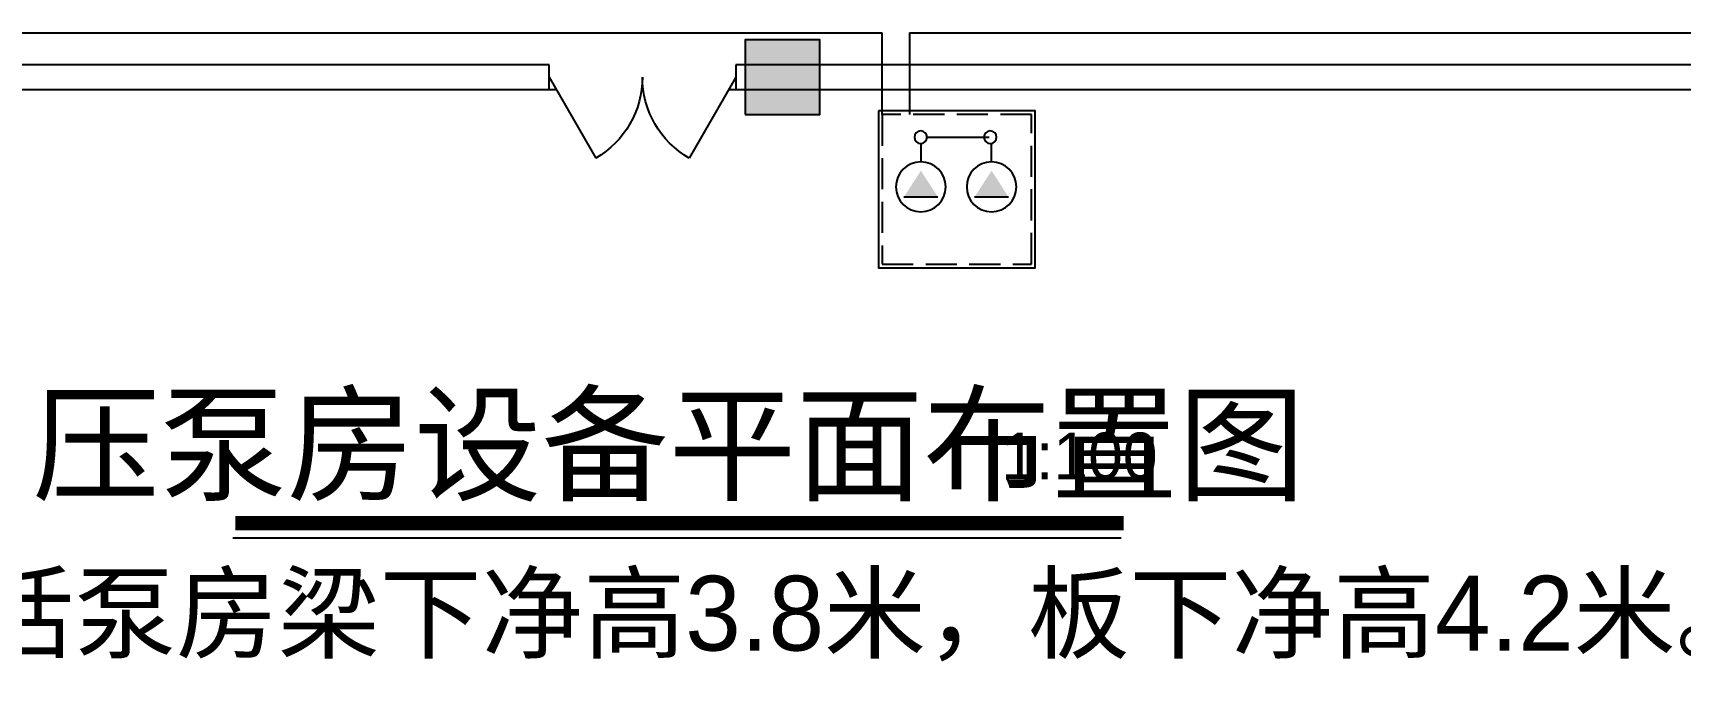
# Model space of a CAD drawing. Header units: millimetres. Extents: x 10779125 to 11142123, y -372083 to -144871.
# Drawn here: x 10968158 to 10981395, y -290511 to -285372 of the extents above; entities that cross this region are included whole.
import ezdxf
from ezdxf.enums import TextEntityAlignment as Align

# ---------------------------------------------------------------- set-up
doc = ezdxf.new("R2010")
doc.units = ezdxf.units.MM
doc.header["$LTSCALE"] = 1000
doc.header["$MEASUREMENT"] = 0
doc.linetypes.add('DASH', pattern=[0.35, 0.25, -0.1])
doc.layers.get('0').update_dxf_attribs({"color": 255, "linetype": 'CONTINUOUS'})
doc.layers.add('8', color=8, linetype='CONTINUOUS')
doc.layers.add('PUB_HATCH', color=8, linetype='CONTINUOUS')
doc.styles.get("Standard").update_dxf_attribs({"font": 'symbol.ttf'})

# ---------------------------------------------------------------- blocks, each defined once
blk = doc.blocks.new('_FZH')
blk.add_lwpolyline([(-0.5, -0.5), (0.5, -0.5), (0.5, 0.5), (-0.5, 0.5)], close=True)
at = {"layer": 'PUB_HATCH'}
blk.add_solid([(-0.5, -0.5), (0.5, -0.5), (-0.5, 0.5), (0.5, 0.5)], dxfattribs=at)
blk = doc.blocks.new('A$C4F144F16')
at = {"color": 2}
for p, q in [((203, 548), (203, 403)), ((721, 599), (220, 599)), ((769, 541), (769, 403))]:
    blk.add_line(p, q, dxfattribs=at)
for p, q in [((63, 118), (337, 118)), ((631, 118), (905, 118))]:
    blk.add_line(p, q)
at = {"color": 7}
for centre in [(210, 599), (769, 599)]:
    blk.add_circle(centre, 50.8, dxfattribs=at)
for centre in [(200, 200), (768, 200)]:
    blk.add_circle(centre, 200)
for points in [[(63, 118), (200, 330), (337, 118)], [(631, 118), (768, 330), (905, 118)]]:
    blk.add_solid(points)
blk = doc.blocks.new('A$C75FA5CCC')
at = {"color": 2, "xscale": -1}
blk.add_blockref('A$C4F144F16', (968, 0), dxfattribs=at)
blk = doc.blocks.new('$DorLib2D$00000231')
at = {"color": 0}
for p, q in [((-0.5, 0), (-0.25, 0.433)), ((0.5, 0), (0.25, 0.433))]:
    blk.add_line(p, q, dxfattribs=at)
for centre, start, end in [((-0.5, 0), 0, 60), ((0.5, 0), 120, 180)]:
    blk.add_arc(centre, 0.5, start, end, dxfattribs=at)

msp = doc.modelspace()

# ---------------------------------------------------------------- linework, layer by layer
msp.add_line((10969764.3, -289426.5, 0), (10976903.7, -289426.5, 0))
at = {"const_width": 112.5, "elevation": 0}
msp.add_lwpolyline([(10969783.9, -289307.6), (10976923.3, -289307.6)], dxfattribs=at)
at = {"layer": '8', "color": 8, "linetype": 'DASH', "ltscale": 200}
for p, q in [((10958082.5, -285372.2, 0), (10974982.5, -285372.2, 0)), ((10975202.2, -285372.2, 0), (10988268.2, -285372.2, 0))]:
    msp.add_line(p, q, dxfattribs=at)
at = {"layer": '8', "color": 8}
for p, q in [((10972305.7, -285627.3, 0), (10959934.1, -285627.3, 0)), ((10972305.7, -285827.3, 0), (10972305.7, -285627.3, 0)), ((10988968.2, -285627.3, 0), (10973805.7, -285627.3, 0)), ((10973805.7, -285627.3, 0), (10973805.7, -285827.3, 0)), ((10959876.4, -285827.3, 0), (10972363.5, -285827.3, 0)), ((10973049, -285827.3, 0), (10973062.4, -285827.3, 0)), ((10973748, -285827.3, 0), (10988968.2, -285827.3, 0))]:
    msp.add_line(p, q, dxfattribs=at)
at = {"layer": '8', "color": 8, "linetype": 'DASH', "ltscale": 200, "elevation": 0}
for points in [[(10974982.5, -286027.3), (10974982.5, -285372.2)], [(10975202.2, -285372.2), (10975202.2, -286027.3)]]:
    msp.add_lwpolyline(points, dxfattribs=at)
at = {"layer": '8', "color": 8, "elevation": 0}
msp.add_lwpolyline([(10974952.5, -285997.3), (10974952.5, -287257.3), (10976212.5, -287257.3), (10976212.5, -285997.3)], close=True, dxfattribs=at)
at = {"layer": '8', "color": 8, "linetype": 'DASH', "elevation": 0}
msp.add_lwpolyline([(10974982.5, -286027.3), (10974982.5, -287227.3), (10976182.5, -287227.3), (10976182.5, -286027.3)], close=True, dxfattribs=at)

# ---------------------------------------------------------------- block references
at = {"color": 6}
msp.add_blockref('A$C75FA5CCC', (10975093.8, -286807.8, 0), dxfattribs=at)
at = {"layer": '8', "color": 8}
for name, p, xscale, yscale, zscale in [('_FZH', (10974182.5, -285727.3, 0), 600, 600, 600), ('$DorLib2D$00000231', (10973055.7, -285727.3, 0), 1500, -1500, 1500)]:
    msp.add_blockref(name, p, dxfattribs=dict(at, xscale=xscale, yscale=yscale, zscale=zscale))

# ---------------------------------------------------------------- texts
msp.add_text('增压泵房设备平面布置图', height=750).set_placement((10972756.4, -289049.6, 843.7), align=Align.CENTER)
for s, height, p in [('1:100', 375, (10975940.7, -288955.2, 0)), ('生活泵房梁下净高3.8米，板下净高4.2米。(建设方提供实测数据，水公司转)', 600, (10966853, -290330.2, 168.8))]:
    msp.add_text(s, height=height).set_placement(p)

doc.saveas('drawing.dxf')
